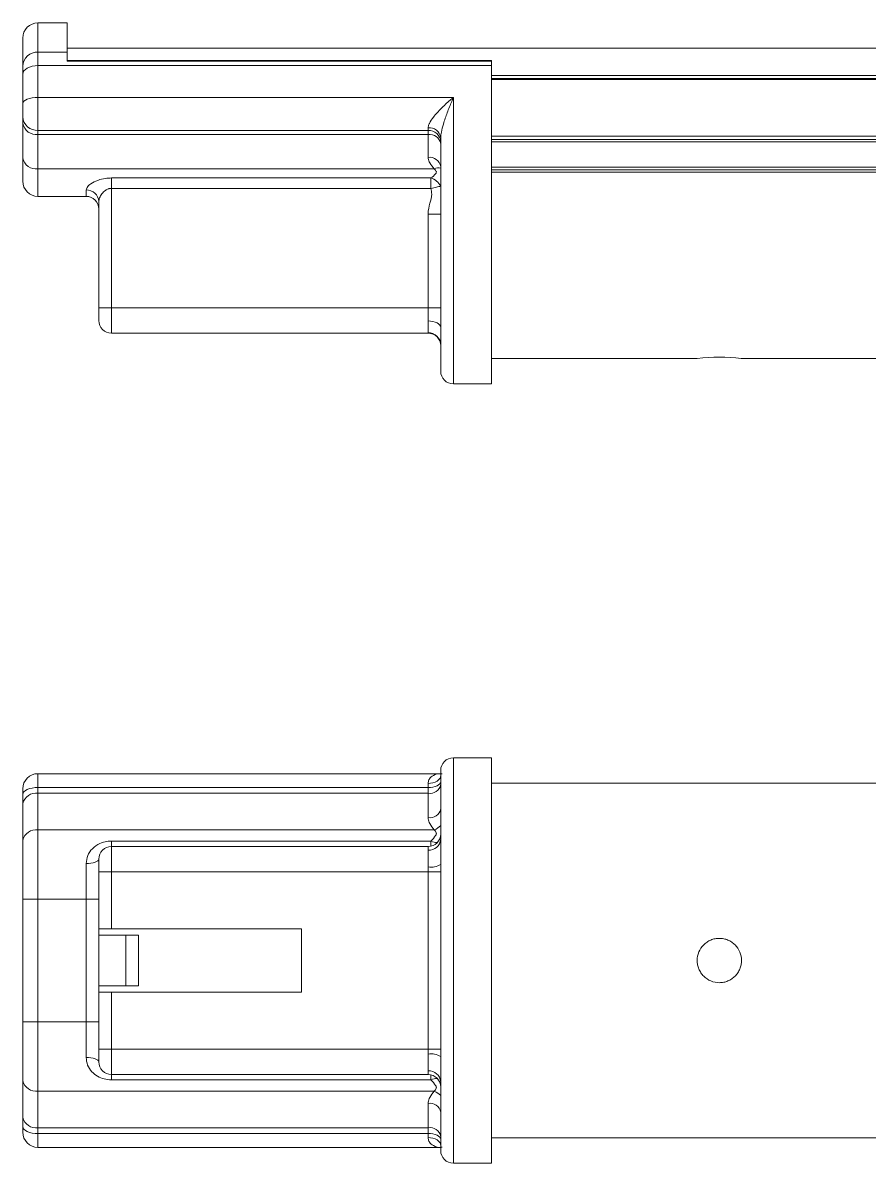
# Model space of a CAD drawing. Header units: inches. Extents: x 1.7 to 23.3, y 1.5 to 12.6.
# Drawn here: x 7.384 to 9.977, y 2.886 to 6.379 of the extents above; entities that cross this region are included whole.
import ezdxf

# ---------------------------------------------------------------- set-up
doc = ezdxf.new("R2010")
doc.units = ezdxf.units.IN
doc.header["$MEASUREMENT"] = 0

msp = doc.modelspace()

# ---------------------------------------------------------------- linework, layer by layer
at = {"color": 7, "linetype": 'Continuous', "lineweight": 15}
for p, q in [((7.520009, 6.378953), (7.43077, 6.378953)), ((7.520009, 6.28925), (7.520009, 6.378953)), ((7.384211, 6.246126), (7.384211, 6.332394)), ((7.43077, 6.28925), (7.43077, 6.247781)), ((7.520009, 6.28925), (7.43077, 6.28925)), ((19.04346, 6.301354), (7.520009, 6.301354)), ((7.520009, 6.261277), (7.520009, 6.28925)), ((8.819792, 6.263714), (7.520009, 6.263714)), ((8.819792, 6.261277), (7.520009, 6.261277)), ((8.819792, 6.263714), (8.819792, 6.261277)), ((8.819792, 6.261277), (8.819792, 6.247781)), ((7.384211, 6.221245), (7.384211, 6.246126)), ((7.384211, 6.131289), (7.384211, 6.221245)), ((7.43077, 6.247781), (7.43077, 6.150532)), ((8.819792, 6.247781), (7.43077, 6.247781)), ((8.819792, 6.247781), (8.819792, 5.273167)), ((17.743677, 6.208819), (8.819792, 6.208819)), ((7.43077, 6.150532), (8.703394, 6.150532)), ((7.43077, 6.150532), (7.43077, 6.049364)), ((7.384211, 6.090822), (7.384211, 6.131289)), ((7.384211, 6.070778), (7.384211, 6.090822)), ((7.384211, 5.965459), (7.384211, 6.070778)), ((7.43077, 6.049364), (8.625795, 6.049364)), ((7.43077, 6.049364), (7.43077, 6.036836)), ((8.625795, 6.049364), (8.625795, 6.057467)), ((8.625795, 6.036836), (8.625795, 6.049364)), ((8.625795, 6.036836), (7.43077, 6.036836)), ((7.43077, 6.036836), (7.43077, 5.931517)), ((8.625795, 5.966882), (8.625795, 6.036836)), ((8.664594, 5.44569), (8.664594, 6.026971)), ((17.743677, 6.021998), (8.819792, 6.021998)), ((7.384211, 5.893959), (7.384211, 5.965459)), ((7.43077, 5.931517), (8.644889, 5.931517)), ((7.43077, 5.931517), (7.43077, 5.8474)), ((7.655808, 5.903656), (8.634758, 5.903656)), ((7.655808, 5.871888), (7.655808, 5.903656)), ((8.634758, 5.871888), (8.634758, 5.903656)), ((8.819792, 5.928879), (12.272948, 5.928879)), ((8.634758, 5.871888), (7.655808, 5.871888)), ((7.655808, 5.871888), (7.655808, 5.505964)), ((7.578208, 5.8474), (7.43077, 5.8474)), ((7.578208, 5.8474), (7.578208, 5.867255)), ((7.617008, 5.505964), (7.617008, 5.830937)), ((8.625795, 5.505964), (8.625795, 5.792718)), ((8.625795, 5.792718), (8.664594, 5.792718)), ((7.617008, 5.467165), (7.617008, 5.505964)), ((7.655808, 5.505964), (7.617008, 5.505964)), ((7.655808, 5.505964), (8.625795, 5.505964)), ((7.655808, 5.505964), (7.655808, 5.428365)), ((8.625795, 5.505964), (8.664594, 5.505964)), ((8.625795, 5.465781), (8.625795, 5.505964)), ((8.625795, 5.428365), (7.655808, 5.428365)), ((8.625795, 5.428365), (8.625795, 5.429835)), ((8.664594, 5.311967), (8.664594, 5.391771)), ((8.819792, 5.350766), (9.450284, 5.350766)), ((9.585228, 5.350766), (12.175949, 5.350766)), ((8.703394, 5.273167), (8.819792, 5.273167)), ((8.819792, 4.127719), (8.703394, 4.127719)), ((8.819792, 4.127719), (8.819792, 2.886135)), ((8.664594, 3.8781), (8.664594, 4.088919)), ((8.664594, 4.079155), (7.43077, 4.079155)), ((7.384211, 4.015682), (7.384211, 4.032595)), ((7.43077, 4.036872), (7.43077, 4.01907)), ((7.43077, 4.036872), (8.625795, 4.036872)), ((7.43077, 4.01907), (7.43077, 3.906907)), ((8.625795, 4.01907), (7.43077, 4.01907)), ((8.625795, 4.036872), (8.625795, 4.049529)), ((8.625795, 4.01907), (8.625795, 4.036872)), ((8.625795, 3.94457), (8.625795, 4.01907)), ((11.729755, 4.05012), (8.819792, 4.05012)), ((7.384211, 3.9872), (7.384211, 4.015682)), ((7.384211, 3.875036), (7.384211, 3.9872)), ((7.43077, 3.906907), (7.43077, 3.694436)), ((7.43077, 3.906907), (8.644889, 3.906907)), ((7.384211, 3.694436), (7.384211, 3.875036)), ((7.655808, 3.856122), (7.655808, 3.872646)), ((7.655808, 3.872646), (8.634758, 3.872646)), ((7.655808, 3.856122), (7.655808, 3.778523)), ((7.655808, 3.856122), (8.625795, 3.856122)), ((8.625795, 3.844908), (8.625795, 3.856122)), ((7.617008, 3.778523), (7.617008, 3.817323)), ((7.578208, 3.694436), (7.578208, 3.803669)), ((7.617008, 3.603925), (7.617008, 3.778523)), ((7.655808, 3.778523), (7.617008, 3.778523)), ((7.655808, 3.778523), (7.655808, 3.603925)), ((8.625795, 3.778523), (7.655808, 3.778523)), ((8.625795, 3.778523), (8.625795, 3.793557)), ((8.625795, 3.23533), (8.625795, 3.778523)), ((8.625795, 3.778523), (8.664594, 3.778523)), ((8.664594, 3.21278), (8.664594, 3.801073)), ((7.384211, 3.319417), (7.384211, 3.694436)), ((7.43077, 3.694436), (7.384211, 3.694436)), ((7.43077, 3.694436), (7.43077, 3.319417)), ((7.578208, 3.694436), (7.43077, 3.694436)), ((7.578208, 3.319417), (7.578208, 3.694436)), ((7.578208, 3.694436), (7.617008, 3.694436)), ((7.617008, 3.603925), (7.617008, 3.584526)), ((7.655808, 3.603925), (7.617008, 3.603925)), ((8.2378, 3.603925), (7.655808, 3.603925)), ((8.2378, 3.409928), (8.2378, 3.603925)), ((7.617008, 3.584526), (7.617008, 3.429328)), ((7.699359, 3.584526), (7.617008, 3.584526)), ((7.699359, 3.429328), (7.699359, 3.584526)), ((7.738159, 3.584526), (7.699359, 3.584526)), ((7.738159, 3.584526), (7.738159, 3.429328)), ((7.699359, 3.429328), (7.617008, 3.429328)), ((7.617008, 3.429328), (7.617008, 3.409928)), ((7.699359, 3.429328), (7.738159, 3.429328)), ((7.617008, 3.23533), (7.617008, 3.409928)), ((7.617008, 3.409928), (7.655808, 3.409928)), ((7.655808, 3.409928), (7.655808, 3.23533)), ((7.655808, 3.409928), (8.2378, 3.409928)), ((7.384211, 3.138817), (7.384211, 3.319417)), ((7.43077, 3.319417), (7.384211, 3.319417)), ((7.43077, 3.319417), (7.43077, 3.106947)), ((7.43077, 3.319417), (7.578208, 3.319417)), ((7.578208, 3.319417), (7.617008, 3.319417)), ((7.578208, 3.210185), (7.578208, 3.319417)), ((7.617008, 3.196531), (7.617008, 3.23533)), ((7.655808, 3.23533), (7.617008, 3.23533)), ((7.655808, 3.23533), (7.655808, 3.157731)), ((7.655808, 3.23533), (8.625795, 3.23533)), ((8.625795, 3.220297), (8.625795, 3.23533)), ((8.625795, 3.23533), (8.664594, 3.23533)), ((8.625795, 3.157731), (7.655808, 3.157731)), ((7.655808, 3.141208), (7.655808, 3.157731)), ((8.625795, 3.157731), (8.625795, 3.168945)), ((7.384211, 3.026654), (7.384211, 3.138817)), ((8.634758, 3.141208), (7.655808, 3.141208)), ((8.664594, 2.924934), (8.664594, 3.135753)), ((8.644889, 3.106947), (7.43077, 3.106947)), ((7.43077, 3.106947), (7.43077, 2.994783)), ((8.625795, 2.994783), (8.625795, 3.069283)), ((7.384211, 2.998171), (7.384211, 3.026654)), ((7.384211, 2.981258), (7.384211, 2.998171)), ((7.43077, 2.994783), (8.625795, 2.994783)), ((7.43077, 2.994783), (7.43077, 2.976982)), ((8.625795, 2.976982), (7.43077, 2.976982)), ((8.625795, 2.976982), (8.625795, 2.994783)), ((8.625795, 2.964324), (8.625795, 2.976982)), ((7.43077, 2.934699), (8.664594, 2.934699)), ((8.819792, 2.963734), (11.729755, 2.963734)), ((8.703394, 2.886135), (8.819792, 2.886135))]:
    msp.add_line(p, q, dxfattribs=at)
at = {"color": 8, "linetype": 'Continuous', "lineweight": 15}
for p, q in [((7.43077, 6.378953), (7.43077, 6.28925)), ((8.819792, 6.217481), (17.743677, 6.217481)), ((17.743677, 6.205509), (8.819792, 6.205509)), ((8.703394, 6.150532), (8.703394, 5.273167)), ((8.819792, 6.031725), (17.743677, 6.031725)), ((17.743677, 6.014238), (8.819792, 6.014238)), ((8.819792, 5.936639), (12.272948, 5.936639)), ((12.272948, 5.921512), (8.819792, 5.921512)), ((8.703394, 4.127719), (8.703394, 2.886135)), ((7.43077, 4.079155), (7.43077, 4.036872)), ((8.634758, 3.857172), (8.634758, 3.872646)), ((8.634758, 3.141208), (8.634758, 3.156682)), ((7.43077, 2.976982), (7.43077, 2.934699))]:
    msp.add_line(p, q, dxfattribs=at)
at = {"color": 7, "linetype": 'Continuous', "lineweight": 15, "flags": 128}
for points in [[(7.43077, 6.247781), (7.421687, 6.247271), (7.412953, 6.245761), (7.404903, 6.243309), (7.397848, 6.240009), (7.392058, 6.235988), (7.387755, 6.2314), (7.385106, 6.226422), (7.384211, 6.221245)], [(7.43077, 6.150532), (7.421687, 6.150162), (7.412953, 6.149067), (7.404903, 6.147289), (7.397848, 6.144896), (7.392058, 6.14198), (7.387755, 6.138653), (7.385106, 6.135043), (7.384211, 6.131289)], [(8.634758, 5.871888), (8.639046, 5.872873), (8.64328, 5.873845), (8.647403, 5.874792), (8.651363, 5.875701), (8.655108, 5.876562), (8.658592, 5.877362), (8.661767, 5.878091), (8.664594, 5.87874)], [(8.625795, 5.465781), (8.633364, 5.465395), (8.640643, 5.464252), (8.647351, 5.462395), (8.65323, 5.459897), (8.658056, 5.456852), (8.661641, 5.453379), (8.663849, 5.44961), (8.664594, 5.44569)], [(8.625795, 4.049529), (8.633364, 4.04999), (8.640643, 4.051355), (8.647351, 4.053572), (8.65323, 4.056555), (8.658056, 4.06019), (8.661641, 4.064336), (8.663849, 4.068836), (8.664594, 4.073516)], [(8.625795, 4.036872), (8.633364, 4.037211), (8.640643, 4.038216), (8.647351, 4.039848), (8.65323, 4.042044), (8.658056, 4.04472), (8.661641, 4.047773), (8.663849, 4.051085), (8.664594, 4.05453)], [(7.43077, 4.036872), (7.421687, 4.036465), (7.412953, 4.035259), (7.404903, 4.033301), (7.397848, 4.030666), (7.392058, 4.027455), (7.387755, 4.023791), (7.385106, 4.019816), (7.384211, 4.015682)], [(7.617008, 3.817323), (7.616262, 3.814659), (7.614054, 3.812098), (7.610469, 3.809737), (7.605644, 3.807668), (7.599764, 3.80597), (7.593056, 3.804708), (7.585778, 3.803931), (7.578208, 3.803669)], [(7.578208, 3.210185), (7.585778, 3.209922), (7.593056, 3.209145), (7.599764, 3.207884), (7.605644, 3.206186), (7.610469, 3.204117), (7.614054, 3.201756), (7.616262, 3.199195), (7.617008, 3.196531)], [(7.384211, 2.998171), (7.385106, 2.994037), (7.387755, 2.990062), (7.392058, 2.986399), (7.397848, 2.983188), (7.404903, 2.980553), (7.412953, 2.978595), (7.421687, 2.977389), (7.43077, 2.976982)], [(8.625795, 2.976982), (8.633364, 2.976642), (8.640643, 2.975637), (8.647351, 2.974006), (8.65323, 2.97181), (8.658056, 2.969134), (8.661641, 2.966081), (8.663849, 2.962768), (8.664594, 2.959324)], [(8.625795, 2.964324), (8.633364, 2.963863), (8.640643, 2.962499), (8.647351, 2.960282), (8.65323, 2.957299), (8.658056, 2.953664), (8.661641, 2.949517), (8.663849, 2.945017), (8.664594, 2.940338)]]:
    msp.add_lwpolyline(points, dxfattribs=at)
at = {"color": 7, "linetype": 'Continuous', "lineweight": 15}
for centre, radius, start, end in [((7.43077, 6.332393), 0.046559, 90, 180), ((7.429116, 6.24434), 0.044941, 87.890866, 177.722272), ((7.42836, 6.093529), 0.044231, 183.509532, 273.124057), ((7.425317, 6.07826), 0.041781, 190.315292, 277.500228), ((8.629502, 6.022255), 0.035407, 7.654412, 96.010317), ((8.627804, 6.012559), 0.036859, 3.508893, 93.124857), ((8.63034, 6.002317), 0.034817, 10.314651, 97.500993), ((7.425317, 5.97294), 0.041781, 190.3153, 277.500213), ((8.63034, 5.932363), 0.034817, 10.314634, 97.501019), ((8.619197, 5.8547), 0.05137, 27.903858, 72.366827), ((8.659075, 5.900652), 0.033969, 80.6486, 114.683314), ((7.43077, 5.893959), 0.046559, 180, 270), ((7.579409, 5.829653), 0.037621, 1.955846, 91.829041), ((7.578208, 5.8086), 0.038799, 0, 90), ((7.655807, 5.467165), 0.038799, 180, 270), ((8.626159, 5.3914), 0.038437, 0.552581, 90.542967), ((8.625795, 5.389566), 0.038799, 0, 90), ((9.51818, 4.809827), 0.545183, 82.935722, 97.154092), ((8.703394, 5.311967), 0.038799, 180, 270), ((8.703394, 4.088919), 0.038799, 90, 180), ((7.43077, 4.032595), 0.046559, 90, 180), ((7.424585, 3.978163), 0.041372, 81.401504, 167.383317), ((8.63095, 4.05316), 0.034477, 261.40074, 347.383973), ((8.63095, 3.978659), 0.034477, 261.40074, 347.383973), ((8.618571, 3.965103), 0.06387, 294.334172, 316.101889), ((7.424585, 3.865999), 0.041372, 81.401481, 167.38328), ((8.625795, 3.894922), 0.038799, 270, 0), ((8.628396, 3.88114), 0.036326, 265.893771, 355.199518), ((7.655807, 3.817323), 0.038799, 90, 180), ((8.635131, 3.849261), 0.056482, 260.485823, 301.442683), ((8.635131, 3.164592), 0.056482, 58.557317, 99.514177), ((7.655807, 3.196531), 0.038799, 180, 270), ((8.628396, 3.132713), 0.036326, 4.800482, 94.106229), ((8.625795, 3.118932), 0.038799, 0, 90), ((7.424585, 3.147854), 0.041372, 192.61672, 278.598519), ((8.618571, 3.048751), 0.06387, 43.898111, 65.665828), ((8.63095, 3.035194), 0.034477, 12.616027, 98.59926), ((7.424585, 3.035691), 0.041372, 192.616683, 278.598496), ((7.43077, 2.981258), 0.046559, 180, 270), ((8.63095, 2.960694), 0.034477, 12.616027, 98.59926), ((8.703394, 2.924934), 0.038799, 180, 270)]:
    msp.add_arc(centre, radius, start, end, dxfattribs=at)
at = {"color": 8, "linetype": 'Continuous', "lineweight": 15}
for centre, start, end in [((8.654898, 3.916261), 245.214692, 268.874149), ((8.654898, 3.097592), 91.125851, 114.785308)]:
    msp.add_arc(centre, 0.048041, start, end, dxfattribs=at)
at = {"color": 7, "linetype": 'Continuous', "lineweight": 15}
for points, knots in [([(8.625795, 6.057467), (8.626278, 6.060742), (8.626915, 6.065055), (8.632033, 6.075988), (8.643525, 6.092774), (8.665797, 6.117131), (8.687073, 6.136867), (8.699853, 6.147628), (8.703293, 6.150449), (8.703394, 6.150532)], [0, 0, 0, 0, 0.112341771, 0.147991323, 0.339382729, 0.608956416, 0.894716394, 0.996906374, 1, 1, 1, 1]), ([(8.703394, 6.150532), (8.70334, 6.150407), (8.70162, 6.146425), (8.695213, 6.131343), (8.684473, 6.104421), (8.673581, 6.072411), (8.666203, 6.045949), (8.665073, 6.032622), (8.664594, 6.026971)], [0, 0, 0, 0, 0.00328962, 0.10487584, 0.39070211, 0.66325101, 0.85722129, 1, 1, 1, 1]), ([(8.644889, 5.931517), (8.639698, 5.937393), (8.630891, 5.947362), (8.626066, 5.959908), (8.625838, 5.965779), (8.625795, 5.966882)], [0, 0, 0, 0, 0.53825773, 0.913272043, 1, 1, 1, 1]), ([(7.578208, 5.867255), (7.579246, 5.870671), (7.581345, 5.877583), (7.596829, 5.889339), (7.617843, 5.898535), (7.638991, 5.903096), (7.651213, 5.903503), (7.655808, 5.903656)], [0, 0, 0, 0, 0.223510872, 0.45229457, 0.69766899, 0.886332324, 1, 1, 1, 1]), ([(8.634758, 5.903656), (8.639737, 5.907654), (8.646049, 5.912723), (8.651397, 5.919995), (8.651185, 5.924056), (8.648584, 5.927758), (8.646146, 5.930238), (8.644889, 5.931517)], [0, 0, 0, 0, 0.50388222, 0.63887464, 0.73821693, 0.86501847, 1, 1, 1, 1]), ([(7.655808, 5.871888), (7.653488, 5.871723), (7.650151, 5.871485), (7.644109, 5.869597), (7.635422, 5.865007), (7.625958, 5.855194), (7.618597, 5.842571), (7.617534, 5.834792), (7.617008, 5.830937)], [0, 0, 0, 0, 0.09305143, 0.13381373, 0.25948444, 0.50542749, 0.75493769, 1, 1, 1, 1]), ([(8.625795, 5.792718), (8.625801, 5.793412), (8.625905, 5.804746), (8.631018, 5.824998), (8.638581, 5.850555), (8.635827, 5.865921), (8.634758, 5.871888)], [0, 0, 0, 0, 0.02591877, 0.42315245, 0.77601156, 1, 1, 1, 1]), ([(8.625795, 5.429835), (8.625978, 5.432397), (8.626344, 5.437501), (8.625998, 5.451962), (8.625844, 5.462469), (8.625795, 5.465781)], [0, 0, 0, 0, 0.40840186, 0.8134879, 1, 1, 1, 1]), ([(8.664594, 5.44569), (8.664619, 5.441388), (8.664697, 5.427528), (8.664869, 5.407622), (8.664686, 5.39705), (8.664594, 5.391771)], [0, 0, 0, 0, 0.18391304, 0.59245924, 1, 1, 1, 1]), ([(8.644889, 3.906907), (8.639698, 3.913164), (8.630891, 3.923782), (8.626066, 3.937143), (8.625838, 3.943396), (8.625795, 3.94457)], [0, 0, 0, 0, 0.53825773, 0.913272043, 1, 1, 1, 1]), ([(8.634758, 3.872646), (8.639737, 3.878157), (8.646049, 3.885145), (8.651397, 3.893955), (8.651185, 3.898697), (8.648584, 3.902863), (8.646146, 3.905531), (8.644889, 3.906907)], [0, 0, 0, 0, 0.50388222, 0.63887464, 0.73821693, 0.86501847, 1, 1, 1, 1]), ([(8.664594, 3.8781), (8.664619, 3.874188), (8.664697, 3.861583), (8.664869, 3.836487), (8.664686, 3.812868), (8.664594, 3.801073)], [0, 0, 0, 0, 0.18391304, 0.59245924, 1, 1, 1, 1]), ([(7.578208, 3.803669), (7.579246, 3.81207), (7.581345, 3.829072), (7.596829, 3.850704), (7.617843, 3.865275), (7.638991, 3.871848), (7.651213, 3.872428), (7.655808, 3.872646)], [0, 0, 0, 0, 0.223510872, 0.45229457, 0.69766899, 0.886332324, 1, 1, 1, 1]), ([(8.625795, 3.793557), (8.625978, 3.801992), (8.626344, 3.818794), (8.625998, 3.835597), (8.625844, 3.842676), (8.625795, 3.844908)], [0, 0, 0, 0, 0.40840186, 0.8134879, 1, 1, 1, 1]), ([(9.450284, 3.506927), (9.450284, 3.502436), (9.450725, 3.498022), (9.452453, 3.489338), (9.45376, 3.485024), (9.45717, 3.476803), (9.459256, 3.472905), (9.464183, 3.465527), (9.467048, 3.462038), (9.476434, 3.452653), (9.484003, 3.447596), (9.500339, 3.44082), (9.50928, 3.439033), (9.522578, 3.439025), (9.527082, 3.439467), (9.535793, 3.441201), (9.540028, 3.442484), (9.548254, 3.445887), (9.552224, 3.448011), (9.559577, 3.452923), (9.563008, 3.45573), (9.569345, 3.462062), (9.572151, 3.465487), (9.577069, 3.472834), (9.579198, 3.476805), (9.582607, 3.485024), (9.583893, 3.489257), (9.585635, 3.497965), (9.586081, 3.502468), (9.586086, 3.515768), (9.584307, 3.52471), (9.577544, 3.541057), (9.572494, 3.548628), (9.563114, 3.558026), (9.559626, 3.560894), (9.552256, 3.565825), (9.548361, 3.567914), (9.540142, 3.571331), (9.53583, 3.572642), (9.52715, 3.574377), (9.522735, 3.574822), (9.513755, 3.57483), (9.50934, 3.574393), (9.500654, 3.572673), (9.496337, 3.571369), (9.488115, 3.567967), (9.484215, 3.565885), (9.476831, 3.560964), (9.47334, 3.558102), (9.463948, 3.548725), (9.458883, 3.54116), (9.452093, 3.52483), (9.450284, 3.515908), (9.450284, 3.506927)], [0, 0, 0, 0, 0.03125, 0.03125, 0.0625, 0.0625, 0.09375, 0.09375, 0.125, 0.125, 0.1875, 0.1875, 0.25, 0.25, 0.28125, 0.28125, 0.3125, 0.3125, 0.34375, 0.34375, 0.375, 0.375, 0.40625, 0.40625, 0.4375, 0.4375, 0.46875, 0.46875, 0.5, 0.5, 0.5625, 0.5625, 0.625, 0.625, 0.65625, 0.65625, 0.6875, 0.6875, 0.71875, 0.71875, 0.75, 0.75, 0.78125, 0.78125, 0.8125, 0.8125, 0.84375, 0.84375, 0.875, 0.875, 0.9375, 0.9375, 1, 1, 1, 1]), ([(8.625795, 3.168945), (8.625978, 3.17424), (8.626344, 3.184786), (8.625998, 3.204125), (8.625844, 3.21642), (8.625795, 3.220297)], [0, 0, 0, 0, 0.40840209, 0.81348763, 1, 1, 1, 1]), ([(7.655808, 3.141208), (7.648132, 3.1418), (7.632978, 3.142969), (7.612188, 3.152012), (7.594452, 3.166167), (7.581058, 3.18591), (7.57915, 3.202163), (7.578208, 3.210185)], [0, 0, 0, 0, 0.18927344, 0.37366681, 0.56784657, 0.78670196, 1, 1, 1, 1]), ([(8.664594, 3.21278), (8.664619, 3.207399), (8.664697, 3.190062), (8.664869, 3.162768), (8.664686, 3.144751), (8.664594, 3.135753)], [0, 0, 0, 0, 0.1839128, 0.59245922, 1, 1, 1, 1]), ([(8.644889, 3.106947), (8.646146, 3.108322), (8.648584, 3.110991), (8.651185, 3.115157), (8.651397, 3.119898), (8.646049, 3.128709), (8.639737, 3.135697), (8.634758, 3.141208)], [0, 0, 0, 0, 0.13498153, 0.26178307, 0.36112536, 0.49611778, 1, 1, 1, 1]), ([(8.625795, 3.069283), (8.625838, 3.070458), (8.626066, 3.076711), (8.630891, 3.090072), (8.639698, 3.100689), (8.644889, 3.106947)], [0, 0, 0, 0, 0.086727957, 0.46174227, 1, 1, 1, 1])]:
    msp.add_open_spline(points, degree=3, knots=knots, dxfattribs=at)
at = {"color": 8, "linetype": 'Continuous', "lineweight": 15}
for points, knots in [([(8.625795, 4.049529), (8.626279, 4.05326), (8.626916, 4.058175), (8.632031, 4.067056), (8.643592, 4.075842), (8.65816, 4.080283), (8.668003, 4.078836), (8.669189, 4.078661)], [0, 0, 0, 0, 0.17394108, 0.22913801, 0.52547327, 0.94285976, 1, 1, 1, 1]), ([(8.668667, 2.935124), (8.667656, 2.934978), (8.657992, 2.933578), (8.643595, 2.938025), (8.632031, 2.946797), (8.626916, 2.955679), (8.626279, 2.960593), (8.625795, 2.964324)], [0, 0, 0, 0, 0.04913498, 0.47006525, 0.76891651, 0.82458209, 1, 1, 1, 1])]:
    msp.add_open_spline(points, degree=3, knots=knots, dxfattribs=at)

doc.saveas('drawing.dxf')
